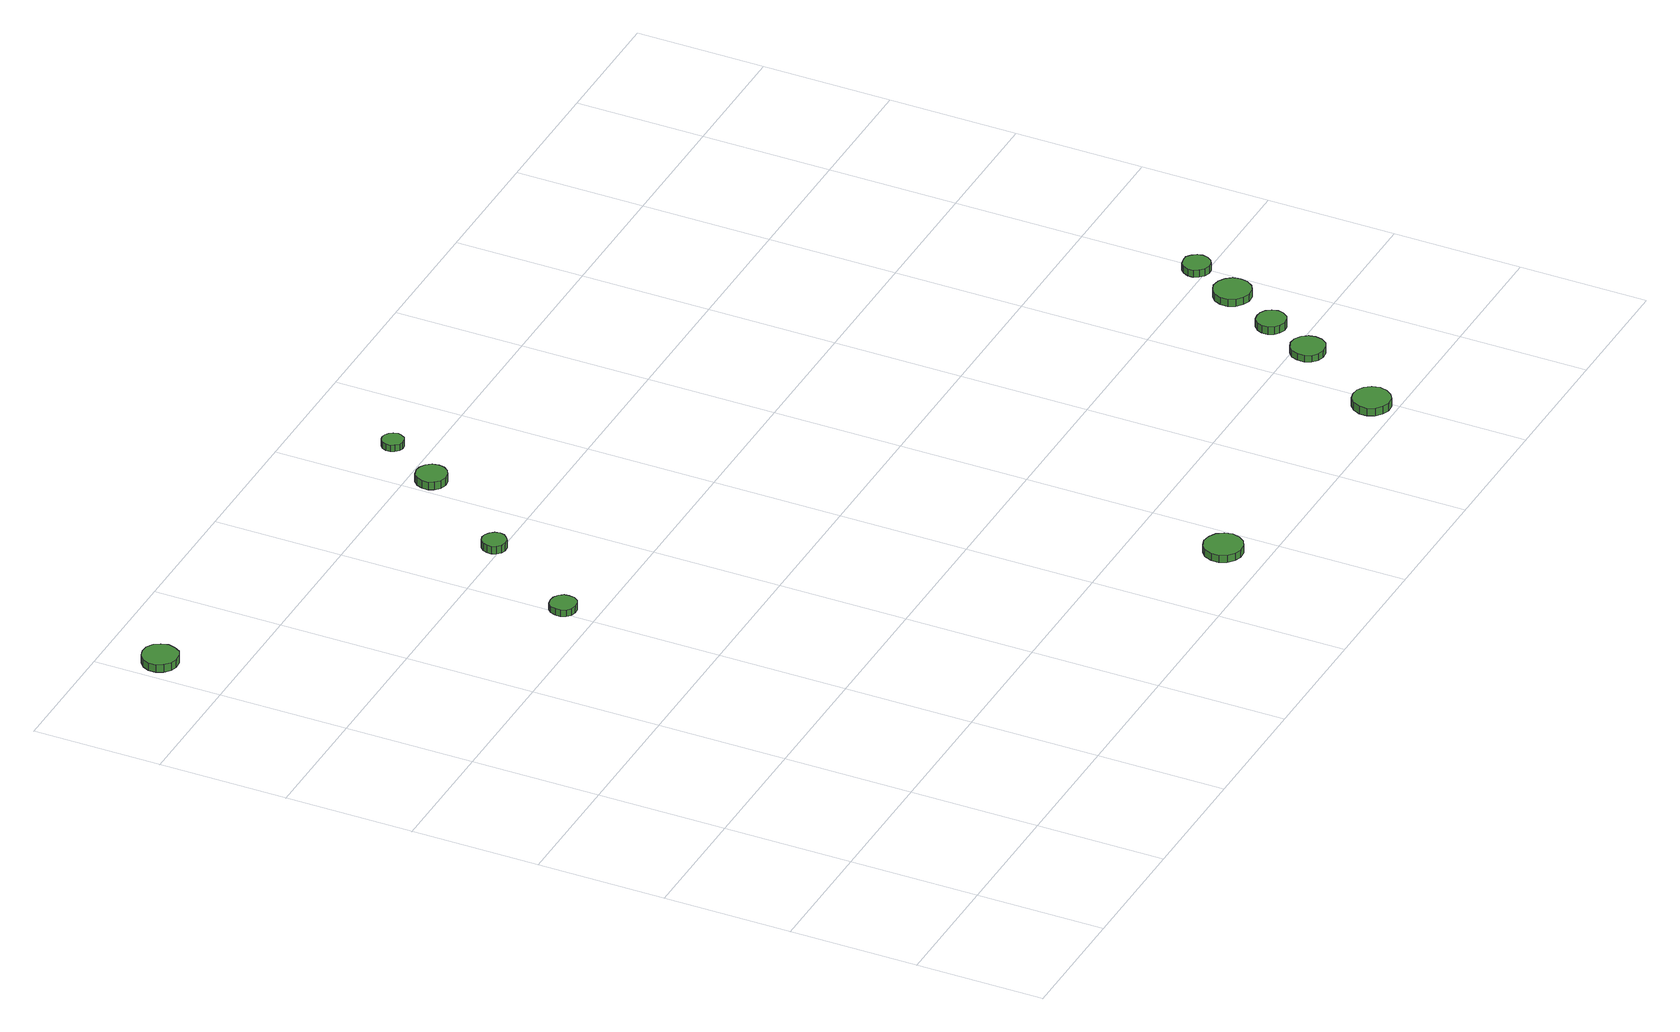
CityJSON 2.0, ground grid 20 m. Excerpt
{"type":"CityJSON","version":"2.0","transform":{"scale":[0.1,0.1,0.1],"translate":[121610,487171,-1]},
"CityObjects":{
"tree1":{"type":"SolitaryVegetationObject","attributes":{"function":"something"},"geometry":[{"type":"MultiSurface","lod":"1","boundaries":[[[0,1,2,3,4,5,6,7,8,9,10,11,12,13,14]],[[15,16,17,18,19,20,21,22,23,24,25,26,27,28,29]],[[0,29,28,1]],[[1,28,27,2]],[[2,27,26,3]],[[3,26,25,4]],[[4,25,24,5]],[[5,24,23,6]],[[6,23,22,7]],[[7,22,21,8]],[[8,21,20,9]],[[9,20,19,10]],[[10,19,18,11]],[[11,18,17,12]],[[12,17,16,13]],[[13,16,15,14]],[[14,15,29,0]]]}]},
"tree2":{"type":"SolitaryVegetationObject","attributes":{"function":"something"},"geometry":[{"type":"MultiSurface","lod":"1","boundaries":[[[30,31,32,33,34,35,36,37,38,39,40,41,42,43,44]],[[45,46,47,48,49,50,51,52,53,54,55,56,57,58,59]],[[30,59,58,31]],[[31,58,57,32]],[[32,57,56,33]],[[33,56,55,34]],[[34,55,54,35]],[[35,54,53,36]],[[36,53,52,37]],[[37,52,51,38]],[[38,51,50,39]],[[39,50,49,40]],[[40,49,48,41]],[[41,48,47,42]],[[42,47,46,43]],[[43,46,45,44]],[[44,45,59,30]]]}]},
"tree3":{"type":"SolitaryVegetationObject","attributes":{"function":"something"},"geometry":[{"type":"MultiSurface","lod":"1","boundaries":[[[60,61,62,63,64,65,66,67,68,69,70,71,72,73,74]],[[75,76,77,78,79,80,81,82,83,84,85,86,87,88,89]],[[60,89,88,61]],[[61,88,87,62]],[[62,87,86,63]],[[63,86,85,64]],[[64,85,84,65]],[[65,84,83,66]],[[66,83,82,67]],[[67,82,81,68]],[[68,81,80,69]],[[69,80,79,70]],[[70,79,78,71]],[[71,78,77,72]],[[72,77,76,73]],[[73,76,75,74]],[[74,75,89,60]]]}]},
"tree4":{"type":"SolitaryVegetationObject","attributes":{"function":"something"},"geometry":[{"type":"MultiSurface","lod":"1","boundaries":[[[90,91,92,93,94,95,96,97,98,99,100,101,102,103,104]],[[105,106,107,108,109,110,111,112,113,114,115,116,117,118,119]],[[90,119,118,91]],[[91,118,117,92]],[[92,117,116,93]],[[93,116,115,94]],[[94,115,114,95]],[[95,114,113,96]],[[96,113,112,97]],[[97,112,111,98]],[[98,111,110,99]],[[99,110,109,100]],[[100,109,108,101]],[[101,108,107,102]],[[102,107,106,103]],[[103,106,105,104]],[[104,105,119,90]]]}]},
"tree5":{"type":"SolitaryVegetationObject","attributes":{"function":"something"},"geometry":[{"type":"MultiSurface","lod":"1","boundaries":[[[120,121,122,123,124,125,126,127,128,129,130,131,132,133,134]],[[135,136,137,138,139,140,141,142,143,144,145,146,147,148,149]],[[120,149,148,121]],[[121,148,147,122]],[[122,147,146,123]],[[123,146,145,124]],[[124,145,144,125]],[[125,144,143,126]],[[126,143,142,127]],[[127,142,141,128]],[[128,141,140,129]],[[129,140,139,130]],[[130,139,138,131]],[[131,138,137,132]],[[132,137,136,133]],[[133,136,135,134]],[[134,135,149,120]]]}]},
"tree6":{"type":"SolitaryVegetationObject","attributes":{"function":"something"},"geometry":[{"type":"MultiSurface","lod":"1","boundaries":[[[150,151,152,153,154,155,156,157,158,159,160,161,162,163,164]],[[165,166,167,168,169,170,171,172,173,174,175,176,177,178,179]],[[150,179,178,151]],[[151,178,177,152]],[[152,177,176,153]],[[153,176,175,154]],[[154,175,174,155]],[[155,174,173,156]],[[156,173,172,157]],[[157,172,171,158]],[[158,171,170,159]],[[159,170,169,160]],[[160,169,168,161]],[[161,168,167,162]],[[162,167,166,163]],[[163,166,165,164]],[[164,165,179,150]]]}]},
"tree7":{"type":"SolitaryVegetationObject","attributes":{"function":"something"},"geometry":[{"type":"MultiSurface","lod":"1","boundaries":[[[180,181,182,183,184,185,186,187,188,189,190,191,192,193,194]],[[195,196,197,198,199,200,201,202,203,204,205,206,207,208,209]],[[180,209,208,181]],[[181,208,207,182]],[[182,207,206,183]],[[183,206,205,184]],[[184,205,204,185]],[[185,204,203,186]],[[186,203,202,187]],[[187,202,201,188]],[[188,201,200,189]],[[189,200,199,190]],[[190,199,198,191]],[[191,198,197,192]],[[192,197,196,193]],[[193,196,195,194]],[[194,195,209,180]]]}]},
"tree8":{"type":"SolitaryVegetationObject","attributes":{"function":"something"},"geometry":[{"type":"MultiSurface","lod":"1","boundaries":[[[210,211,212,213,214,215,216,217,218,219,220,221,222,223,224]],[[225,226,227,228,229,230,231,232,233,234,235,236,237,238,239]],[[210,239,238,211]],[[211,238,237,212]],[[212,237,236,213]],[[213,236,235,214]],[[214,235,234,215]],[[215,234,233,216]],[[216,233,232,217]],[[217,232,231,218]],[[218,231,230,219]],[[219,230,229,220]],[[220,229,228,221]],[[221,228,227,222]],[[222,227,226,223]],[[223,226,225,224]],[[224,225,239,210]]]}]},
"tree9":{"type":"SolitaryVegetationObject","attributes":{"function":"something"},"geometry":[{"type":"MultiSurface","lod":"1","boundaries":[[[240,241,242,243,244,245,246,247,248,249,250,251,252,253,254]],[[255,256,257,258,259,260,261,262,263,264,265,266,267,268,269]],[[240,269,268,241]],[[241,268,267,242]],[[242,267,266,243]],[[243,266,265,244]],[[244,265,264,245]],[[245,264,263,246]],[[246,263,262,247]],[[247,262,261,248]],[[248,261,260,249]],[[249,260,259,250]],[[250,259,258,251]],[[251,258,257,252]],[[252,257,256,253]],[[253,256,255,254]],[[254,255,269,240]]]}]},
"tree10":{"type":"SolitaryVegetationObject","attributes":{"function":"something"},"geometry":[{"type":"MultiSurface","lod":"1","boundaries":[[[270,271,272,273,274,275,276,277,278,279,280,281,282,283,284]],[[285,286,287,288,289,290,291,292,293,294,295,296,297,298,299]],[[270,299,298,271]],[[271,298,297,272]],[[272,297,296,273]],[[273,296,295,274]],[[274,295,294,275]],[[275,294,293,276]],[[276,293,292,277]],[[277,292,291,278]],[[278,291,290,279]],[[279,290,289,280]],[[280,289,288,281]],[[281,288,287,282]],[[282,287,286,283]],[[283,286,285,284]],[[284,285,299,270]]]}]},
"tree11":{"type":"SolitaryVegetationObject","attributes":{"function":"something"},"geometry":[{"type":"MultiSurface","lod":"1","boundaries":[[[300,301,302,303,304,305,306,307,308,309,310,311,312,313,314]],[[315,316,317,318,319,320,321,322,323,324,325,326,327,328,329]],[[300,329,328,301]],[[301,328,327,302]],[[302,327,326,303]],[[303,326,325,304]],[[304,325,324,305]],[[305,324,323,306]],[[306,323,322,307]],[[307,322,321,308]],[[308,321,320,309]],[[309,320,319,310]],[[310,319,318,311]],[[311,318,317,312]],[[312,317,316,313]],[[313,316,315,314]],[[314,315,329,300]]]}]}
},
"vertices":[
[59,1310,24],[56,1321,24],[50,1330,24],[40,1336,24],[28,1337,24],[18,1334,24],[9,1326,24],[4,1316,24],[4,1304,24],[9,1294,24],[18,1286,24],[28,1283,24],[40,1284,24],[50,1289,24],[56,1299,24],[56,1299,11],[50,1289,11],[40,1284,11],[28,1283,11],[18,1286,11],[9,1294,11],[4,1304,11],[4,1316,11],[9,1326,11],[18,1334,11],[28,1337,11],[40,1336,11],[50,1330,11],[56,1321,11],[59,1310,11],
[430,852,17],[429,860,17],[424,867,17],[417,871,17],[408,872,17],[400,870,17],[394,864,17],[391,856,17],[391,848,17],[394,840,17],[400,835,17],[408,832,17],[417,833,17],[424,837,17],[429,844,17],[429,844,6],[424,837,6],[417,833,6],[408,832,6],[400,835,6],[394,840,6],[391,848,6],[391,856,6],[394,864,6],[400,870,6],[408,872,6],[417,871,6],[424,867,6],[429,860,6],[430,852,6],
[527,1008,22],[525,1016,22],[520,1022,22],[514,1026,22],[506,1027,22],[499,1025,22],[493,1019,22],[490,1012,22],[490,1005,22],[493,998,22],[499,992,22],[506,990,22],[514,991,22],[520,995,22],[525,1001,22],[525,1001,9],[520,995,9],[514,991,9],[506,990,9],[499,992,9],[493,998,9],[490,1005,9],[490,1012,9],[493,1019,9],[499,1025,9],[506,1027,9],[514,1026,9],[520,1022,9],[525,1016,9],[527,1008,9],
[646,1162,23],[644,1172,23],[638,1180,23],[629,1185,23],[620,1186,23],[610,1183,23],[603,1176,23],[599,1167,23],[599,1157,23],[603,1149,23],[610,1142,23],[620,1139,23],[629,1140,23],[638,1145,23],[644,1153,23],[644,1153,10],[638,1145,10],[629,1140,10],[620,1139,10],[610,1142,10],[603,1149,10],[599,1157,10],[599,1167,10],[603,1176,10],[610,1183,10],[620,1186,10],[629,1185,10],[638,1180,10],[644,1172,10],[646,1162,10],
[985,66,16],[982,78,16],[975,88,16],[964,94,16],[952,96,16],[941,92,16],[931,84,16],[926,72,16],[926,60,16],[931,49,16],[941,41,16],[952,37,16],[964,38,16],[975,44,16],[982,54,16],[982,54,4],[975,44,4],[964,38,4],[952,37,4],[941,41,4],[931,49,4],[926,60,4],[926,72,4],[931,84,4],[941,92,4],[952,96,4],[964,94,4],[975,88,4],[982,78,4],[985,66,4],
[703,1254,17],[701,1261,17],[697,1266,17],[691,1270,17],[684,1271,17],[678,1269,17],[673,1264,17],[670,1258,17],[670,1251,17],[673,1245,17],[678,1240,17],[684,1238,17],[691,1239,17],[697,1242,17],[701,1248,17],[701,1248,6],[697,1242,6],[691,1239,6],[684,1238,6],[678,1240,6],[673,1245,6],[670,1251,6],[670,1258,6],[673,1264,6],[678,1269,6],[684,1271,6],[691,1270,6],[697,1266,6],[701,1261,6],[703,1254,6],
[1415,38,18],[1412,50,18],[1405,59,18],[1395,65,18],[1383,66,18],[1372,63,18],[1363,55,18],[1358,44,18],[1358,32,18],[1363,21,18],[1372,13,18],[1383,9,18],[1395,10,18],[1405,16,18],[1412,26,18],[1412,26,5],[1405,16,5],[1395,10,5],[1383,9,5],[1372,13,5],[1363,21,5],[1358,32,5],[1358,44,5],[1363,55,5],[1372,63,5],[1383,66,5],[1395,65,5],[1405,59,5],[1412,50,5],[1415,38,5],
[1496,179,16],[1494,189,16],[1488,198,16],[1478,204,16],[1467,205,16],[1457,201,16],[1449,194,16],[1445,184,16],[1445,173,16],[1449,163,16],[1457,156,16],[1467,153,16],[1478,154,16],[1488,159,16],[1494,168,16],[1494,168,5],[1488,159,5],[1478,154,5],[1467,153,5],[1457,156,5],[1449,163,5],[1445,173,5],[1445,184,5],[1449,194,5],[1457,201,5],[1467,205,5],[1478,204,5],[1488,198,5],[1494,189,5],[1496,179,5],
[1531,255,18],[1529,264,18],[1523,272,18],[1515,276,18],[1506,277,18],[1497,275,18],[1490,268,18],[1486,260,18],[1486,250,18],[1490,242,18],[1497,236,18],[1506,233,18],[1515,234,18],[1523,238,18],[1529,246,18],[1529,246,5],[1523,238,5],[1515,234,5],[1506,233,5],[1497,236,5],[1490,242,5],[1486,250,5],[1486,260,5],[1490,268,5],[1497,275,5],[1506,277,5],[1515,276,5],[1523,272,5],[1529,264,5],[1531,255,5],
[1583,339,17],[1581,351,17],[1574,360,17],[1564,366,17],[1552,368,17],[1541,364,17],[1532,356,17],[1527,345,17],[1527,333,17],[1532,323,17],[1541,315,17],[1552,311,17],[1564,312,17],[1574,318,17],[1581,328,17],[1581,328,5],[1574,318,5],[1564,312,5],[1552,311,5],[1541,315,5],[1532,323,5],[1527,333,5],[1527,345,5],[1532,356,5],[1541,364,5],[1552,368,5],[1564,366,5],[1574,360,5],[1581,351,5],[1583,339,5],
[1615,415,17],[1613,423,17],[1608,430,17],[1601,435,17],[1592,435,17],[1584,433,17],[1578,427,17],[1574,419,17],[1574,410,17],[1578,403,17],[1584,397,17],[1592,394,17],[1601,395,17],[1608,399,17],[1613,406,17],[1613,406,5],[1608,399,5],[1601,395,5],[1592,394,5],[1584,397,5],[1578,403,5],[1574,410,5],[1574,419,5],[1578,427,5],[1584,433,5],[1592,435,5],[1601,435,5],[1608,430,5],[1613,423,5],[1615,415,5]
]}
